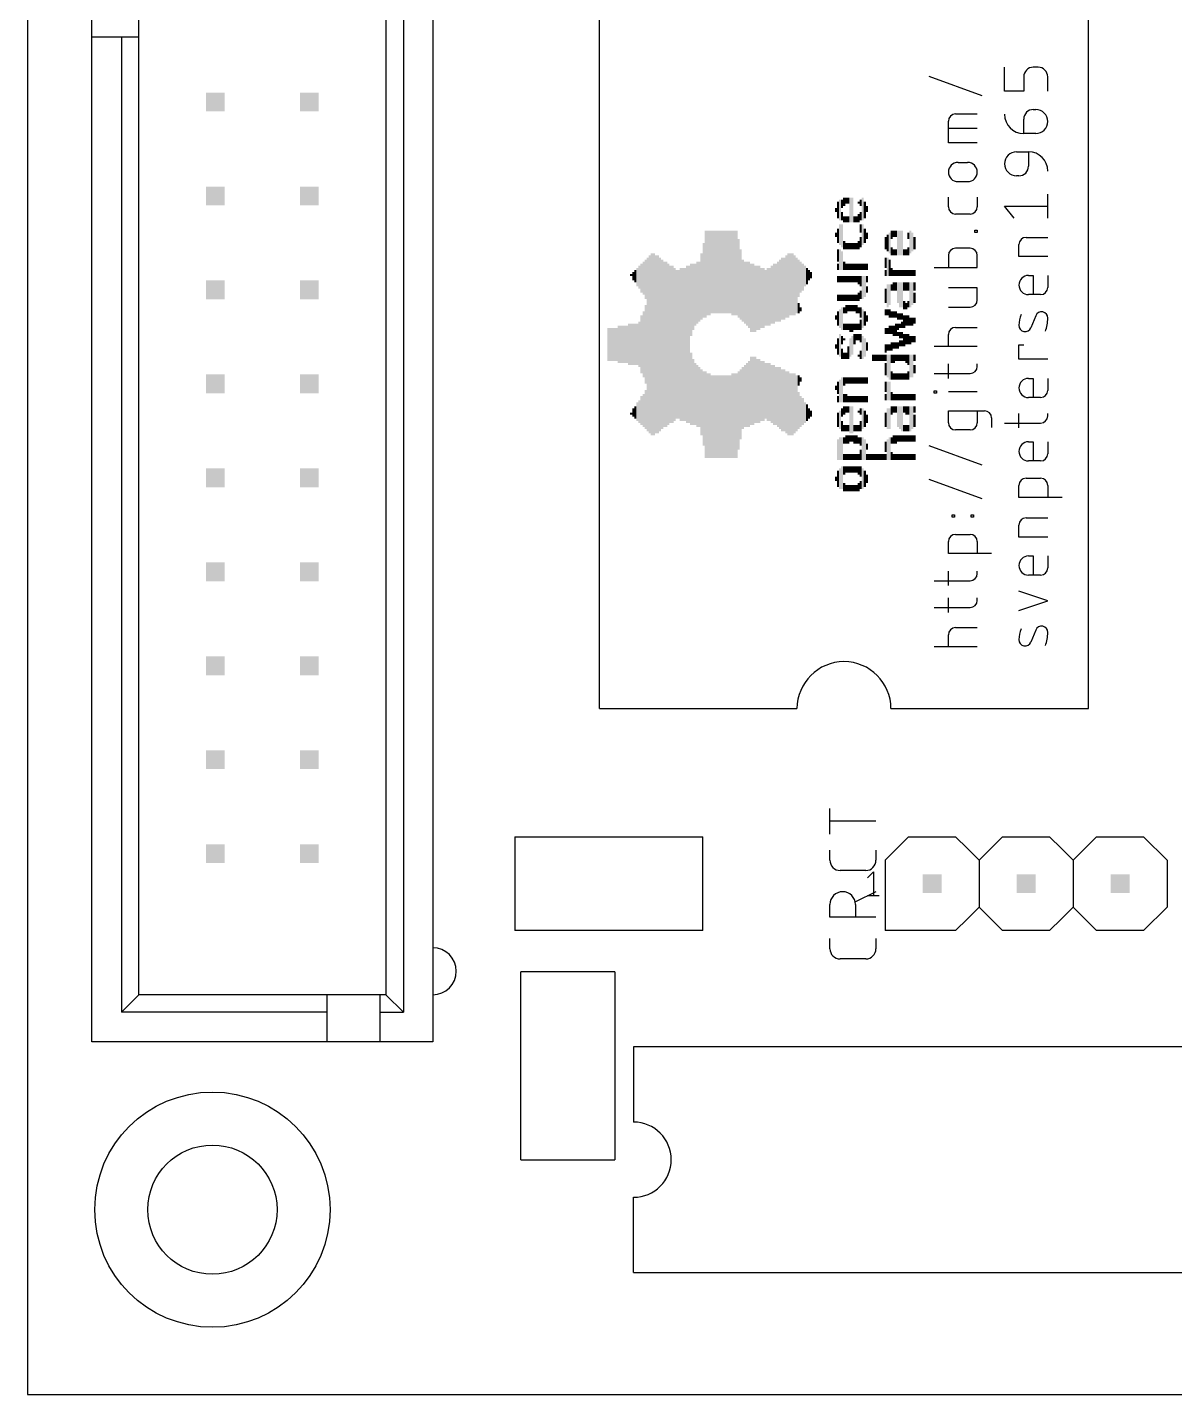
# Model space of a CAD drawing. Extents: x 0 to 55, y 0 to 109.
# Drawn here: x 0 to 31, y 0 to 36.96 of the extents above; entities that cross this region are included whole.
import ezdxf

# ---------------------------------------------------------------- set-up
doc = ezdxf.new("R2010")
doc.units = 0
for name, color, linetype in [('20', 30, 'CONTINUOUS'), ('21', 253, 'CONTINUOUS'), ('51', 253, 'CONTINUOUS')]:
    doc.layers.add(name, color=color, linetype=linetype)

# ---------------------------------------------------------------- blocks, each defined once
blk = doc.blocks.new('RECT')
blk.add_solid([(-0.5, -0.5), (0.5, -0.5), (-0.5, 0.5), (0.5, 0.5)])

msp = doc.modelspace()

# ---------------------------------------------------------------- linework, layer by layer
at = {"layer": '20'}
for p, q in [((0, 77), (0, 0)), ((0, 0), (47, 0))]:
    msp.add_line(p, q, dxfattribs=at)
at = {"layer": '21'}
for p, q in [((10.9538, 67.96), (10.9538, 9.54)), ((10.16, 67.1663), (10.16, 10.3337)), ((9.6838, 66.69), (9.6838, 10.81)), ((15.4623, 18.542), (15.4623, 53.848)), ((28.6703, 18.542), (28.6703, 53.848)), ((1.7462, 36.6862), (1.7462, 40.8138)), ((3.0162, 36.6862), (3.0162, 40.8138)), ((1.7462, 9.54), (1.7462, 36.6862)), ((2.54, 36.6862), (1.7462, 36.6862)), ((3.0162, 36.6862), (2.54, 36.6862)), ((2.54, 36.6862), (2.54, 10.3337)), ((3.0162, 10.81), (3.0162, 36.6862)), ((26.4033, 35.2291), (26.4033, 35.8782)), ((27.3121, 35.8782), (27.1822, 35.8782)), ((25.7965, 35.1091), (24.3685, 35.6284)), ((26.9226, 35.6185), (26.9226, 35.2291)), ((27.5717, 35.2291), (27.5717, 35.6185)), ((26.9226, 35.2291), (26.4033, 35.2291)), ((24.8878, 33.8363), (24.8878, 34.4205)), ((25.0825, 34.6152), (25.6667, 34.6152)), ((26.9226, 34.0861), (26.9226, 34.4755)), ((27.1822, 34.7352), (27.2471, 34.7352)), ((25.6667, 34.2258), (24.8878, 34.2258)), ((27.2471, 34.0861), (26.9226, 34.0861)), ((25.6667, 33.8363), (24.8878, 33.8363)), ((25.1474, 33.3043), (25.4071, 33.3043)), ((26.7279, 33.5922), (27.0524, 33.5922)), ((27.0524, 33.5922), (27.0524, 33.2027)), ((26.7928, 32.9431), (26.7279, 32.9431)), ((25.4071, 32.785), (25.1474, 32.785)), ((24.8878, 32.1048), (24.8878, 32.3644)), ((25.6667, 32.3644), (25.6667, 32.1048)), ((27.5717, 31.8001), (27.5717, 32.4492)), ((25.472, 31.9101), (25.0825, 31.9101)), ((26.6629, 31.8001), (26.4033, 32.1246)), ((26.4033, 32.1246), (27.5717, 32.1246)), ((25.6018, 31.412), (25.6018, 31.4769)), ((25.6018, 31.4769), (25.6667, 31.4769)), ((25.6667, 31.4769), (25.6667, 31.412)), ((25.6667, 31.412), (25.6018, 31.412)), ((26.7928, 30.7601), (26.7928, 31.0847)), ((26.9875, 31.2794), (27.5717, 31.2794)), ((24.8878, 30.7914), (24.8878, 30.4668)), ((25.472, 30.9861), (25.0825, 30.9861)), ((25.6667, 30.4668), (25.6667, 30.7914)), ((27.5717, 30.7601), (26.7928, 30.7601)), ((24.4983, 30.4668), (25.6667, 30.4668)), ((27.0524, 30.2507), (27.1822, 30.2507)), ((27.1822, 30.2507), (27.1822, 29.7314)), ((27.5717, 30.2507), (27.5717, 29.9261)), ((25.6667, 29.9134), (24.8878, 29.9134)), ((25.6667, 29.5889), (25.6667, 29.9134)), ((27.377, 29.7314), (27.0524, 29.7314)), ((24.8878, 29.3941), (25.472, 29.3941)), ((25.0825, 28.8466), (25.6667, 28.8466)), ((27.2471, 29.1627), (27.1173, 28.8382)), ((24.8878, 28.3273), (24.8878, 28.6519)), ((25.6667, 28.3273), (24.4983, 28.3273)), ((26.7928, 27.9854), (26.7928, 28.3749)), ((26.7928, 28.3749), (26.9226, 28.3749)), ((24.8878, 27.4686), (24.8878, 27.8581)), ((25.6667, 27.7932), (25.6667, 27.8581)), ((27.5717, 27.9854), (26.7928, 27.9854)), ((24.4983, 27.5984), (25.472, 27.5984)), ((27.0524, 27.4694), (27.1822, 27.4694)), ((27.1822, 27.4694), (27.1822, 26.9501)), ((27.5717, 27.4694), (27.5717, 27.1448)), ((24.4983, 27.0686), (24.4983, 27.1335)), ((24.4983, 27.1335), (24.5632, 27.1335)), ((24.5632, 27.0686), (24.4983, 27.0686)), ((24.5632, 27.1335), (24.5632, 27.0686)), ((25.6667, 27.1011), (24.8878, 27.1011)), ((27.377, 26.9501), (27.0524, 26.9501)), ((24.8878, 26.2683), (24.8878, 26.5928)), ((24.8878, 26.5928), (25.8614, 26.5928)), ((25.6667, 26.5928), (25.6667, 26.2683)), ((26.0562, 26.3981), (26.0562, 26.1385)), ((26.4033, 26.2593), (27.377, 26.2593)), ((26.7928, 26.1295), (26.7928, 26.5189)), ((27.5717, 26.454), (27.5717, 26.5189)), ((25.472, 26.0735), (25.0825, 26.0735)), ((25.7965, 25.1269), (24.3685, 25.6462)), ((27.0524, 25.7549), (27.1822, 25.7549)), ((27.1822, 25.7549), (27.1822, 25.2356)), ((27.5717, 25.7549), (27.5717, 25.4303)), ((27.377, 25.2356), (27.0524, 25.2356)), ((26.9875, 24.7702), (27.377, 24.7702)), ((25.7965, 24.2125), (24.3685, 24.7318)), ((26.7928, 24.2509), (26.7928, 24.5754)), ((27.5717, 24.5754), (27.5717, 24.2509)), ((27.9612, 24.2509), (26.7928, 24.2509)), ((24.9851, 23.7158), (24.9851, 23.7807)), ((24.9851, 23.7807), (25.05, 23.7807)), ((25.05, 23.7158), (24.9851, 23.7158)), ((25.05, 23.7807), (25.05, 23.7158)), ((25.5044, 23.7158), (25.5044, 23.7807)), ((25.5044, 23.7807), (25.5693, 23.7807)), ((25.5693, 23.7158), (25.5044, 23.7158)), ((25.5693, 23.7807), (25.5693, 23.7158)), ((26.9875, 23.6975), (27.5717, 23.6975)), ((26.7928, 23.1782), (26.7928, 23.5028)), ((24.8878, 22.7325), (24.8878, 23.0571)), ((25.0825, 23.2518), (25.472, 23.2518)), ((25.6667, 23.0571), (25.6667, 22.7325)), ((27.5717, 23.1782), (26.7928, 23.1782)), ((26.0562, 22.7325), (24.8878, 22.7325)), ((27.0524, 22.6688), (27.1822, 22.6688)), ((27.1822, 22.6688), (27.1822, 22.1495)), ((27.5717, 22.6688), (27.5717, 22.3442)), ((24.8878, 21.8679), (24.8878, 22.2574)), ((25.6667, 22.1925), (25.6667, 22.2574)), ((24.4983, 21.9977), (25.472, 21.9977)), ((27.377, 22.1495), (27.0524, 22.1495)), ((24.8878, 21.144), (24.8878, 21.5335)), ((25.6667, 21.4686), (25.6667, 21.5335)), ((27.5717, 21.4566), (26.7928, 21.7163)), ((26.7928, 21.197), (27.5717, 21.4566)), ((24.4983, 21.2738), (25.472, 21.2738)), ((25.0825, 20.7313), (25.6667, 20.7313)), ((24.8878, 20.2121), (24.8878, 20.5366)), ((27.2471, 20.6664), (27.1173, 20.3419)), ((25.6667, 20.2121), (24.4983, 20.2121)), ((15.4623, 18.542), (20.7963, 18.542)), ((23.3362, 18.542), (28.6703, 18.542)), ((21.6852, 15.1535), (21.6852, 15.8449)), ((22.9299, 15.4992), (21.6852, 15.4992)), ((13.1763, 15.0813), (13.1763, 12.5412)), ((13.1763, 15.0813), (18.2563, 15.0813)), ((18.2563, 12.5412), (18.2563, 15.0813)), ((23.8125, 15.0813), (23.1775, 14.4463)), ((23.8125, 15.0813), (25.0825, 15.0813)), ((25.0825, 15.0813), (25.4, 14.7637)), ((26.035, 14.7637), (26.3525, 15.0813)), ((26.3525, 15.0813), (27.6225, 15.0813)), ((26.3525, 15.0813), (27.6225, 15.0813)), ((27.6225, 15.0813), (27.94, 14.7637)), ((28.575, 14.7637), (28.8925, 15.0813)), ((28.8925, 15.0813), (30.1625, 15.0813)), ((30.1625, 15.0813), (30.7975, 14.4463)), ((21.6852, 14.4438), (21.6852, 14.7204)), ((22.9299, 14.7204), (22.9299, 14.4438)), ((23.1775, 14.4463), (23.1775, 13.1763)), ((30.7975, 14.4463), (30.7975, 13.1763)), ((22.6533, 14.1672), (21.9618, 14.1672)), ((22.7013, 13.97), (22.86, 14.1288)), ((22.86, 14.1288), (22.86, 13.4938)), ((22.9299, 13.5938), (22.3767, 13.3173)), ((22.7013, 13.4938), (23.0188, 13.4938)), ((21.6852, 12.9024), (21.6852, 13.2481)), ((22.3767, 13.2481), (22.3767, 12.9024)), ((23.1775, 13.1763), (23.1775, 12.5412)), ((30.7975, 13.1763), (30.1625, 12.5412)), ((22.9299, 12.9024), (21.6852, 12.9024)), ((25.4, 12.8588), (25.0825, 12.5412)), ((26.3525, 12.5412), (26.035, 12.8588)), ((27.94, 12.8588), (27.6225, 12.5412)), ((28.8925, 12.5412), (28.575, 12.8588)), ((18.2563, 12.5412), (13.1763, 12.5412)), ((21.6852, 12.0542), (21.6852, 12.3308)), ((22.9299, 12.3308), (22.9299, 12.0542)), ((25.0825, 12.5412), (23.1775, 12.5412)), ((27.6225, 12.5412), (26.3525, 12.5412)), ((30.1625, 12.5412), (28.8925, 12.5412)), ((22.6533, 11.7776), (21.9618, 11.7776)), ((13.335, 6.35), (13.335, 11.43)), ((15.875, 11.43), (13.335, 11.43)), ((15.875, 11.43), (15.875, 6.35)), ((3.0162, 10.81), (2.54, 10.3337)), ((8.0963, 10.81), (3.0162, 10.81)), ((9.525, 10.81), (8.0963, 10.81)), ((8.0963, 10.81), (8.0963, 10.3337)), ((9.6838, 10.81), (9.525, 10.81)), ((9.525, 10.81), (9.525, 10.3337)), ((9.6838, 10.81), (10.16, 10.3337)), ((8.0963, 10.3337), (2.54, 10.3337)), ((8.0963, 10.3337), (8.0963, 9.54)), ((9.525, 10.3337), (9.525, 9.54)), ((9.525, 10.3337), (10.16, 10.3337)), ((8.0963, 9.54), (1.7462, 9.54)), ((9.525, 9.54), (8.0963, 9.54)), ((10.9538, 9.54), (9.525, 9.54)), ((35.687, 9.398), (16.383, 9.398)), ((16.383, 9.398), (16.383, 7.366)), ((13.335, 6.35), (15.875, 6.35)), ((16.383, 3.302), (16.383, 5.334)), ((16.383, 3.302), (35.687, 3.302))]:
    msp.add_line(p, q, dxfattribs=at)
for radius in [3.1789, 1.7463]:
    msp.add_circle((5, 5), radius, dxfattribs=at)
for centre, radius, start, end in [((27.1822, 35.6185), 0.2596, 90, 180), ((27.3121, 35.6185), 0.2596, 0, 90), ((25.0825, 34.4205), 0.1947, 90, 180), ((26.9226, 34.6054), 0.5193, 180.0007, 270), ((27.1822, 34.4755), 0.2596, 90, 180), ((27.2471, 34.4106), 0.3246, 270, 90), ((25.1474, 33.0447), 0.2596, 90, 270), ((25.4071, 33.0447), 0.2596, 270, 90), ((26.7279, 33.2676), 0.3246, 90, 270), ((27.0524, 33.0729), 0.5193, 0, 90), ((26.7928, 33.2027), 0.2596, 270, 0), ((25.0825, 32.1048), 0.1947, 180, 270), ((25.472, 32.1048), 0.1947, 270, 0), ((26.9875, 31.0847), 0.1947, 90.0009, 180), ((25.0825, 30.7914), 0.1947, 90, 180), ((25.472, 30.7914), 0.1947, 0, 90), ((27.0524, 29.991), 0.2596, 90, 270), ((25.472, 29.5889), 0.1947, 270, 0), ((27.377, 29.9261), 0.1947, 270, 0), ((27.4034, 29.1002), 0.1683, 359.1819, 158.1986), ((25.0825, 28.6519), 0.1947, 90.0009, 180), ((27.5298, 28.8925), 0.7371, 155.7611, 179.1819), ((26.9611, 28.9007), 0.1683, 179.1818, 338.1989), ((26.471, 29.1135), 1.1008, 340.209, 359.1819), ((25.472, 27.7932), 0.1947, 270, 0), ((27.0524, 27.2097), 0.2596, 90, 270), ((27.377, 27.1448), 0.1947, 270, 0), ((25.0825, 26.2683), 0.1947, 180, 270), ((25.472, 26.2683), 0.1947, 270, 0), ((25.8614, 26.3981), 0.1947, 0, 90), ((27.377, 26.454), 0.1947, 270, 0), ((27.0524, 25.4952), 0.2596, 90, 270), ((27.377, 25.4303), 0.1947, 270, 0), ((26.9875, 24.5754), 0.1947, 90.0009, 180), ((27.377, 24.5754), 0.1947, 0, 90), ((26.9875, 23.5028), 0.1947, 90.0009, 180), ((25.0825, 23.0571), 0.1947, 90.0009, 180), ((25.472, 23.0571), 0.1947, 0, 90), ((27.0524, 22.4092), 0.2596, 90, 270), ((25.472, 22.1925), 0.1947, 270, 0), ((27.377, 22.3442), 0.1947, 270, 0), ((25.472, 21.4686), 0.1947, 270, 0), ((25.0825, 20.5366), 0.1947, 90.0009, 180), ((27.5298, 20.3963), 0.7371, 155.7611, 179.1819), ((27.4034, 20.6039), 0.1683, 359.1819, 158.1986), ((26.9611, 20.4044), 0.1683, 179.1818, 338.1989), ((26.471, 20.6172), 1.1008, 340.209, 359.1819), ((22.0663, 18.542), 1.27, 0, 180), ((21.9618, 14.4438), 0.2766, 180.0013, 270), ((22.6533, 14.4438), 0.2766, 270, 0), ((22.031, 13.2481), 0.3457, 0, 180), ((10.9538, 11.445), 0.635, 270, 90), ((21.9618, 12.0542), 0.2766, 180.0013, 270), ((22.6533, 12.0542), 0.2766, 270, 0), ((16.383, 6.35), 1.016, 270, 90)]:
    msp.add_arc(centre, radius, start, end, dxfattribs=at)
at = {"layer": '51'}
for p, q in [((25.4, 14.7637), (25.7175, 14.4463)), ((25.7175, 14.4463), (26.035, 14.7637)), ((25.7175, 14.4463), (25.7175, 13.1763)), ((27.94, 14.7637), (28.2575, 14.4463)), ((28.2575, 14.4463), (28.575, 14.7637)), ((28.2575, 14.4463), (28.2575, 13.1763)), ((25.7175, 13.1763), (25.4, 12.8588)), ((26.035, 12.8588), (25.7175, 13.1763)), ((28.2575, 13.1763), (27.94, 12.8588)), ((28.575, 12.8588), (28.2575, 13.1763))]:
    msp.add_line(p, q, dxfattribs=at)

# ---------------------------------------------------------------- block references
at = {"layer": '21'}
for p, xscale, yscale, rotation in [((5.08, 34.94), 0.508, 0.508, 270), ((7.62, 34.94), 0.508, 0.508, 270), ((5.08, 32.4), 0.508, 0.508, 270), ((7.62, 32.4), 0.508, 0.508, 270), ((21.9037, 32.0192), 0.447, 0.0559, 90), ((21.9596, 32.0192), 0.5588, 0.0559, 90), ((22.0155, 32.1869), 0.2235, 0.0559, 90), ((22.0713, 32.2428), 0.2235, 0.0559, 90), ((22.1272, 32.2707), 0.1676, 0.0559, 90), ((22.1831, 32.2707), 0.1676, 0.0559, 90), ((22.239, 32.0192), 0.6706, 0.0559, 90), ((22.2949, 32.0192), 0.6706, 0.0559, 90), ((22.4625, 32.2148), 0.0559, 0.0559, 90), ((22.5184, 32.2148), 0.1676, 0.0559, 90), ((22.5743, 32.0472), 0.6147, 0.0559, 90), ((22.6301, 32.0192), 0.447, 0.0559, 90), ((21.8478, 32.0192), 0.1118, 0.0559, 90), ((22.0155, 31.8516), 0.2235, 0.0559, 90), ((22.0713, 31.7678), 0.1676, 0.0559, 90), ((22.1272, 31.7678), 0.1676, 0.0559, 90), ((22.1831, 31.7678), 0.1676, 0.0559, 90), ((22.3507, 31.7678), 0.1676, 0.0559, 90), ((22.4066, 31.7678), 0.1676, 0.0559, 90), ((22.4625, 31.7957), 0.2235, 0.0559, 90), ((22.5184, 31.8516), 0.2235, 0.0559, 90), ((22.686, 32.0472), 0.1676, 0.0559, 90), ((18.3274, 30.287), 2.347, 0.0559, 90), ((18.3833, 30.3149), 2.2911, 0.0559, 90), ((18.4391, 30.3149), 2.2911, 0.0559, 90), ((18.495, 30.3428), 2.2352, 0.0559, 90), ((18.5509, 30.3428), 2.2352, 0.0559, 90), ((18.6068, 30.3428), 2.2352, 0.0559, 90), ((18.6626, 30.3428), 2.2352, 0.0559, 90), ((18.7185, 30.3428), 2.2352, 0.0559, 90), ((18.7744, 30.3428), 2.2352, 0.0559, 90), ((18.8303, 30.3428), 2.2352, 0.0559, 90), ((18.8862, 30.3428), 2.2352, 0.0559, 90), ((18.9421, 30.3428), 2.2352, 0.0559, 90), ((18.9979, 30.3428), 2.2352, 0.0559, 90), ((19.0538, 30.3149), 2.2911, 0.0559, 90), ((19.1097, 30.3149), 2.2911, 0.0559, 90), ((19.1656, 30.3149), 2.2911, 0.0559, 90), ((21.9037, 31.3207), 0.3912, 0.0559, 90), ((21.9596, 31.3487), 0.5588, 0.0559, 90), ((22.0155, 31.3207), 0.6147, 0.0559, 90), ((22.5184, 31.5163), 0.2235, 0.0559, 90), ((22.5743, 31.3487), 0.5588, 0.0559, 90), ((22.6301, 31.3207), 0.3912, 0.0559, 90), ((23.3566, 31.3487), 0.2235, 0.0559, 90), ((23.4124, 31.3766), 0.1676, 0.0559, 90), ((23.4683, 31.3766), 0.1676, 0.0559, 90), ((23.5242, 31.1252), 0.6706, 0.0559, 90), ((23.5801, 31.1252), 0.6706, 0.0559, 90), ((23.636, 31.1252), 0.6706, 0.0559, 90), ((23.8595, 31.1531), 0.6147, 0.0559, 90), ((18.2715, 30.1193), 2.0117, 0.0559, 90), ((19.2215, 30.1752), 2.1234, 0.0559, 90), ((21.8478, 31.3487), 0.1118, 0.0559, 90), ((22.0713, 31.0693), 0.2235, 0.0559, 90), ((22.1272, 31.0413), 0.1676, 0.0559, 90), ((22.1831, 31.0413), 0.1676, 0.0559, 90), ((22.239, 31.0413), 0.1676, 0.0559, 90), ((22.2949, 31.0413), 0.1676, 0.0559, 90), ((22.3507, 31.0413), 0.1676, 0.0559, 90), ((22.4066, 31.0413), 0.1676, 0.0559, 90), ((22.4625, 31.0693), 0.2235, 0.0559, 90), ((22.5184, 31.1531), 0.2794, 0.0559, 90), ((22.686, 31.3207), 0.1676, 0.0559, 90), ((23.1889, 31.1252), 0.3353, 0.0559, 90), ((23.2448, 31.1252), 0.447, 0.0559, 90), ((23.3007, 31.1252), 0.5588, 0.0559, 90), ((23.8036, 31.3207), 0.1676, 0.0559, 90), ((23.9154, 31.1531), 0.5029, 0.0559, 90), ((23.9713, 31.1252), 0.3353, 0.0559, 90), ((16.7068, 30.1473), 1.0617, 0.0559, 90), ((16.7627, 28.387), 4.6939, 0.0559, 90), ((16.8186, 28.387), 4.8057, 0.0559, 90), ((16.8745, 28.387), 4.9174, 0.0559, 90), ((16.9304, 28.387), 4.9174, 0.0559, 90), ((16.9863, 28.387), 4.8057, 0.0559, 90), ((17.0421, 28.387), 4.8057, 0.0559, 90), ((17.098, 28.387), 4.6939, 0.0559, 90), ((17.1539, 28.387), 4.5822, 0.0559, 90), ((18.2156, 29.9517), 1.7882, 0.0559, 90), ((19.2773, 30.0076), 1.8999, 0.0559, 90), ((19.3332, 29.8399), 1.6764, 0.0559, 90), ((20.3391, 29.8399), 1.6764, 0.0559, 90), ((20.3949, 29.8958), 1.6764, 0.0559, 90), ((20.4508, 29.8958), 1.6764, 0.0559, 90), ((20.5067, 29.9517), 1.6764, 0.0559, 90), ((20.5626, 29.9796), 1.7323, 0.0559, 90), ((20.6184, 30.0076), 1.6764, 0.0559, 90), ((20.6743, 30.0076), 1.6764, 0.0559, 90), ((20.7302, 29.9796), 1.6205, 0.0559, 90), ((20.7861, 29.9796), 1.5088, 0.0559, 90), ((20.842, 30.1752), 1.0058, 0.0559, 90), ((21.9037, 30.7899), 0.3353, 0.0559, 90), ((21.9596, 30.6781), 0.5588, 0.0559, 90), ((22.0155, 30.6502), 0.5029, 0.0559, 90), ((23.1889, 30.5943), 0.2794, 0.0559, 90), ((23.2448, 30.4825), 0.5029, 0.0559, 90), ((23.3007, 30.4546), 0.447, 0.0559, 90), ((23.3566, 30.9016), 0.2235, 0.0559, 90), ((23.4124, 30.8737), 0.1676, 0.0559, 90), ((23.4683, 30.8737), 0.1676, 0.0559, 90), ((23.6919, 30.8737), 0.1676, 0.0559, 90), ((23.7477, 30.8737), 0.1676, 0.0559, 90), ((23.8036, 30.9016), 0.2235, 0.0559, 90), ((16.3716, 30.2311), 0.2235, 0.0559, 90), ((16.4275, 30.2311), 0.3353, 0.0559, 90), ((16.4833, 30.2031), 0.5029, 0.0559, 90), ((16.5392, 30.2031), 0.6147, 0.0559, 90), ((16.5951, 30.1752), 0.7823, 0.0559, 90), ((16.651, 30.1752), 0.8941, 0.0559, 90), ((17.2098, 28.387), 4.4704, 0.0559, 90), ((17.2657, 28.387), 4.4704, 0.0559, 90), ((17.3215, 28.387), 4.3586, 0.0559, 90), ((17.3774, 28.387), 4.2469, 0.0559, 90), ((17.4333, 28.387), 4.2469, 0.0559, 90), ((17.4892, 28.387), 4.1351, 0.0559, 90), ((17.545, 28.387), 4.0234, 0.0559, 90), ((17.6009, 28.387), 4.0234, 0.0559, 90), ((17.6568, 28.387), 4.1351, 0.0559, 90), ((17.7127, 28.387), 4.1351, 0.0559, 90), ((17.7686, 28.387), 4.1351, 0.0559, 90), ((17.8245, 28.387), 4.2469, 0.0559, 90), ((17.8803, 28.387), 4.2469, 0.0559, 90), ((17.9362, 29.5885), 1.9558, 0.0559, 90), ((17.9921, 29.6723), 1.7882, 0.0559, 90), ((18.048, 29.7282), 1.6764, 0.0559, 90), ((18.1039, 29.784), 1.6764, 0.0559, 90), ((18.1597, 29.812), 1.6205, 0.0559, 90), ((19.3891, 29.784), 1.6764, 0.0559, 90), ((19.445, 29.7561), 1.7323, 0.0559, 90), ((19.5008, 29.7282), 1.7882, 0.0559, 90), ((19.5567, 29.6443), 1.844, 0.0559, 90), ((19.6126, 29.6443), 1.844, 0.0559, 90), ((19.6685, 29.6164), 1.7882, 0.0559, 90), ((19.7244, 29.6443), 1.7323, 0.0559, 90), ((19.7803, 29.6443), 1.7323, 0.0559, 90), ((19.8361, 29.6443), 1.6205, 0.0559, 90), ((19.892, 29.6443), 1.6205, 0.0559, 90), ((19.9479, 29.6443), 1.5088, 0.0559, 90), ((20.0038, 29.6723), 1.5646, 0.0559, 90), ((20.0597, 29.6723), 1.5646, 0.0559, 90), ((20.1155, 29.7282), 1.5646, 0.0559, 90), ((20.1714, 29.7561), 1.6205, 0.0559, 90), ((20.2273, 29.784), 1.5646, 0.0559, 90), ((20.2832, 29.812), 1.6205, 0.0559, 90), ((20.8979, 30.2031), 0.8382, 0.0559, 90), ((20.9537, 30.2031), 0.7264, 0.0559, 90), ((21.0096, 30.2311), 0.5588, 0.0559, 90), ((21.0655, 30.2311), 0.447, 0.0559, 90), ((21.1214, 30.259), 0.2794, 0.0559, 90), ((21.1773, 30.259), 0.1676, 0.0559, 90), ((21.9037, 30.4825), 0.1676, 0.0559, 90), ((22.0713, 30.5105), 0.2235, 0.0559, 90), ((22.1272, 30.4825), 0.1676, 0.0559, 90), ((22.1831, 30.4825), 0.1676, 0.0559, 90), ((22.239, 30.4825), 0.1676, 0.0559, 90), ((22.2949, 30.4825), 0.1676, 0.0559, 90), ((22.3507, 30.4825), 0.1676, 0.0559, 90), ((22.4066, 30.4825), 0.1676, 0.0559, 90), ((22.4625, 30.4825), 0.1676, 0.0559, 90), ((22.5184, 30.4825), 0.1676, 0.0559, 90), ((22.5743, 30.4825), 0.1676, 0.0559, 90), ((22.6301, 30.4825), 0.1676, 0.0559, 90), ((22.686, 30.4825), 0.1676, 0.0559, 90), ((23.1889, 30.3149), 0.1676, 0.0559, 90), ((23.3566, 30.3428), 0.2235, 0.0559, 90), ((23.4124, 30.3149), 0.1676, 0.0559, 90), ((23.4683, 30.3149), 0.1676, 0.0559, 90), ((23.5242, 30.3149), 0.1676, 0.0559, 90), ((23.5801, 30.3149), 0.1676, 0.0559, 90), ((23.636, 30.3149), 0.1676, 0.0559, 90), ((23.6919, 30.3149), 0.1676, 0.0559, 90), ((23.7477, 30.3149), 0.1676, 0.0559, 90), ((23.8036, 30.3149), 0.1676, 0.0559, 90), ((23.8595, 30.3149), 0.1676, 0.0559, 90), ((23.9154, 30.3149), 0.1676, 0.0559, 90), ((23.9713, 30.3149), 0.1676, 0.0559, 90), ((5.08, 29.86), 0.508, 0.508, 270), ((7.62, 29.86), 0.508, 0.508, 270), ((16.3157, 30.259), 0.0559, 0.0559, 90), ((21.9037, 30.1473), 0.1676, 0.0559, 90), ((21.9596, 30.1473), 0.1676, 0.0559, 90), ((22.0155, 30.1473), 0.1676, 0.0559, 90), ((22.0713, 30.1473), 0.1676, 0.0559, 90), ((22.1272, 30.1473), 0.1676, 0.0559, 90), ((22.1831, 30.1473), 0.1676, 0.0559, 90), ((22.239, 30.1473), 0.1676, 0.0559, 90), ((22.2949, 30.1473), 0.1676, 0.0559, 90), ((22.3507, 30.1473), 0.1676, 0.0559, 90), ((22.4066, 30.1473), 0.1676, 0.0559, 90), ((22.4625, 30.1193), 0.2235, 0.0559, 90), ((22.5184, 30.0914), 0.2794, 0.0559, 90), ((22.5743, 29.9237), 0.6147, 0.0559, 90), ((22.6301, 29.9517), 0.5588, 0.0559, 90), ((22.686, 30.1473), 0.1676, 0.0559, 90), ((22.686, 29.8679), 0.1676, 0.0559, 90), ((23.2448, 29.7002), 0.6147, 0.0559, 90), ((23.3007, 29.7282), 0.5588, 0.0559, 90), ((23.3566, 29.9237), 0.1676, 0.0559, 90), ((23.4124, 29.9517), 0.2235, 0.0559, 90), ((23.4683, 29.9517), 0.2235, 0.0559, 90), ((23.5242, 29.784), 0.5588, 0.0559, 90), ((23.5801, 29.7282), 0.6706, 0.0559, 90), ((23.636, 29.7282), 0.6706, 0.0559, 90), ((23.6919, 29.9517), 0.2235, 0.0559, 90), ((23.7477, 29.9517), 0.2235, 0.0559, 90), ((23.8036, 29.9517), 0.2235, 0.0559, 90), ((23.8595, 29.7282), 0.6706, 0.0559, 90), ((23.9154, 29.7561), 0.6147, 0.0559, 90), ((23.9713, 29.9517), 0.2235, 0.0559, 90), ((21.9037, 29.6443), 0.1676, 0.0559, 90), ((21.9596, 29.6443), 0.1676, 0.0559, 90), ((22.0155, 29.6443), 0.1676, 0.0559, 90), ((22.0713, 29.6443), 0.1676, 0.0559, 90), ((22.1272, 29.6443), 0.1676, 0.0559, 90), ((22.1831, 29.6443), 0.1676, 0.0559, 90), ((22.239, 29.6443), 0.1676, 0.0559, 90), ((22.2949, 29.6443), 0.1676, 0.0559, 90), ((22.3507, 29.6443), 0.1676, 0.0559, 90), ((22.4066, 29.6443), 0.1676, 0.0559, 90), ((22.4625, 29.6723), 0.2235, 0.0559, 90), ((22.5184, 29.7282), 0.2235, 0.0559, 90), ((23.1889, 29.7002), 0.3912, 0.0559, 90), ((23.9713, 29.6443), 0.2794, 0.0559, 90), ((16.651, 28.387), 1.7882, 0.0559, 90), ((16.7068, 28.387), 2.1234, 0.0559, 90), ((20.842, 29.3649), 0.2794, 0.0559, 90), ((20.8979, 29.337), 0.1118, 0.0559, 90), ((21.9037, 29.0855), 0.3912, 0.0559, 90), ((21.9596, 29.0855), 0.5029, 0.0559, 90), ((22.0155, 29.0855), 0.6147, 0.0559, 90), ((22.0713, 29.3091), 0.1676, 0.0559, 90), ((22.1272, 29.337), 0.2235, 0.0559, 90), ((22.1831, 29.3649), 0.1676, 0.0559, 90), ((22.239, 29.3649), 0.1676, 0.0559, 90), ((22.2949, 29.3649), 0.1676, 0.0559, 90), ((22.3507, 29.3649), 0.1676, 0.0559, 90), ((22.4066, 29.337), 0.2235, 0.0559, 90), ((22.4625, 29.3091), 0.1676, 0.0559, 90), ((22.5184, 29.2532), 0.2794, 0.0559, 90), ((22.5743, 29.0855), 0.5029, 0.0559, 90), ((22.6301, 29.0855), 0.3912, 0.0559, 90), ((23.1889, 29.2532), 0.1676, 0.0559, 90), ((23.2448, 29.2532), 0.1676, 0.0559, 90), ((23.3007, 29.2252), 0.2235, 0.0559, 90), ((23.3566, 29.1973), 0.1676, 0.0559, 90), ((23.4124, 29.1973), 0.1676, 0.0559, 90), ((23.4683, 29.1973), 0.1676, 0.0559, 90), ((23.5242, 29.1414), 0.1676, 0.0559, 90), ((23.5801, 29.1414), 0.1676, 0.0559, 90), ((23.636, 29.1414), 0.1676, 0.0559, 90), ((23.6919, 29.4488), 0.2235, 0.0559, 90), ((23.7477, 29.4208), 0.1676, 0.0559, 90), ((23.8036, 29.4767), 0.1676, 0.0559, 90), ((15.701, 28.387), 0.8941, 0.0559, 90), ((15.7569, 28.387), 0.8941, 0.0559, 90), ((15.8128, 28.387), 0.8941, 0.0559, 90), ((15.8687, 28.387), 0.8941, 0.0559, 90), ((15.9245, 28.387), 0.8941, 0.0559, 90), ((15.9804, 28.387), 1.0058, 0.0559, 90), ((16.0363, 28.387), 1.0058, 0.0559, 90), ((16.0922, 28.387), 1.0058, 0.0559, 90), ((16.1481, 28.387), 1.0058, 0.0559, 90), ((16.2039, 28.387), 1.0058, 0.0559, 90), ((16.2598, 28.387), 1.1176, 0.0559, 90), ((16.3157, 28.387), 1.1176, 0.0559, 90), ((16.3716, 28.387), 1.1176, 0.0559, 90), ((16.4275, 28.387), 1.1176, 0.0559, 90), ((16.4833, 28.387), 1.1176, 0.0559, 90), ((16.5392, 28.387), 1.2294, 0.0559, 90), ((16.5951, 28.387), 1.5646, 0.0559, 90), ((21.8478, 29.1135), 0.1118, 0.0559, 90), ((22.0713, 28.862), 0.1676, 0.0559, 90), ((22.1272, 28.862), 0.1676, 0.0559, 90), ((22.1831, 28.862), 0.1676, 0.0559, 90), ((22.239, 28.8341), 0.2235, 0.0559, 90), ((22.2949, 28.8341), 0.2235, 0.0559, 90), ((22.3507, 28.862), 0.1676, 0.0559, 90), ((22.4066, 28.862), 0.1676, 0.0559, 90), ((22.4625, 28.862), 0.1676, 0.0559, 90), ((22.5184, 28.9179), 0.2794, 0.0559, 90), ((22.686, 29.0855), 0.1676, 0.0559, 90), ((23.1889, 28.7503), 0.1676, 0.0559, 90), ((23.2448, 28.7503), 0.1676, 0.0559, 90), ((23.3007, 28.7782), 0.2235, 0.0559, 90), ((23.3566, 28.7782), 0.2235, 0.0559, 90), ((23.4124, 28.7503), 0.2794, 0.0559, 90), ((23.4683, 28.7782), 0.3353, 0.0559, 90), ((23.5242, 28.862), 0.1676, 0.0559, 90), ((23.5801, 28.89), 0.1118, 0.0559, 90), ((23.636, 28.9179), 0.1676, 0.0559, 90), ((23.6919, 29.0017), 0.3353, 0.0559, 90), ((23.7477, 29.0297), 0.2794, 0.0559, 90), ((23.8036, 29.0297), 0.2794, 0.0559, 90), ((23.8595, 29.0017), 0.2235, 0.0559, 90), ((23.9154, 29.0017), 0.2235, 0.0559, 90), ((23.9713, 29.0297), 0.1676, 0.0559, 90), ((21.9037, 28.3312), 0.447, 0.0559, 90), ((21.9596, 28.3591), 0.6147, 0.0559, 90), ((22.0155, 28.4988), 0.2235, 0.0559, 90), ((22.0713, 28.5267), 0.0559, 0.0559, 90), ((22.239, 28.3032), 0.5029, 0.0559, 90), ((22.2949, 28.3591), 0.5029, 0.0559, 90), ((22.3507, 28.5267), 0.2794, 0.0559, 90), ((22.4066, 28.5826), 0.1676, 0.0559, 90), ((22.4625, 28.5826), 0.1676, 0.0559, 90), ((22.5184, 28.5547), 0.2235, 0.0559, 90), ((22.5743, 28.3032), 0.6147, 0.0559, 90), ((22.6301, 28.3032), 0.5029, 0.0559, 90), ((23.5242, 28.6664), 0.1118, 0.0559, 90), ((23.5801, 28.6385), 0.1676, 0.0559, 90), ((23.5801, 28.415), 0.1676, 0.0559, 90), ((23.636, 28.6385), 0.1676, 0.0559, 90), ((23.636, 28.415), 0.1676, 0.0559, 90), ((23.6919, 28.4988), 0.3353, 0.0559, 90), ((23.7477, 28.5267), 0.2794, 0.0559, 90), ((23.8036, 28.5267), 0.2794, 0.0559, 90), ((23.8595, 28.4988), 0.2235, 0.0559, 90), ((23.9154, 28.5267), 0.1676, 0.0559, 90), ((23.9713, 28.5267), 0.1676, 0.0559, 90), ((17.9362, 27.1856), 1.9558, 0.0559, 90), ((21.8478, 28.3312), 0.1118, 0.0559, 90), ((22.0155, 28.1356), 0.2794, 0.0559, 90), ((22.0713, 28.0797), 0.1676, 0.0559, 90), ((22.1272, 28.0797), 0.1676, 0.0559, 90), ((22.1831, 28.1635), 0.3353, 0.0559, 90), ((22.4625, 28.0797), 0.0559, 0.0559, 90), ((22.5184, 28.1076), 0.2235, 0.0559, 90), ((22.686, 28.3312), 0.2235, 0.0559, 90), ((22.8537, 28.0238), 0.1676, 0.0559, 90), ((22.9095, 28.0238), 0.1676, 0.0559, 90), ((22.9654, 28.0238), 0.1676, 0.0559, 90), ((23.0213, 28.0238), 0.1676, 0.0559, 90), ((23.0772, 28.0238), 0.1676, 0.0559, 90), ((23.1331, 28.0238), 0.1676, 0.0559, 90), ((23.1889, 28.2753), 0.2235, 0.0559, 90), ((23.1889, 28.0238), 0.1676, 0.0559, 90), ((23.2448, 28.3032), 0.1676, 0.0559, 90), ((23.2448, 27.8003), 0.6147, 0.0559, 90), ((23.3007, 28.3032), 0.1676, 0.0559, 90), ((23.3007, 27.7724), 0.6706, 0.0559, 90), ((23.3566, 28.3312), 0.2235, 0.0559, 90), ((23.3566, 27.9959), 0.2235, 0.0559, 90), ((23.4124, 28.3591), 0.1676, 0.0559, 90), ((23.4124, 27.9959), 0.2235, 0.0559, 90), ((23.4683, 28.3591), 0.1676, 0.0559, 90), ((23.4683, 28.0238), 0.1676, 0.0559, 90), ((23.5242, 28.3591), 0.1676, 0.0559, 90), ((23.5242, 28.0238), 0.1676, 0.0559, 90), ((23.5801, 28.0238), 0.1676, 0.0559, 90), ((23.636, 28.0238), 0.1676, 0.0559, 90), ((23.6919, 28.0238), 0.1676, 0.0559, 90), ((23.7477, 27.9959), 0.2235, 0.0559, 90), ((23.8036, 27.9679), 0.2794, 0.0559, 90), ((23.8595, 27.8003), 0.6147, 0.0559, 90), ((23.9154, 27.8003), 0.6147, 0.0559, 90), ((23.9713, 28.0238), 0.1676, 0.0559, 90), ((17.9921, 27.1018), 1.7882, 0.0559, 90), ((18.048, 27.0459), 1.6764, 0.0559, 90), ((18.1039, 26.99), 1.6764, 0.0559, 90), ((18.1597, 26.9621), 1.6205, 0.0559, 90), ((19.3332, 26.9342), 1.6764, 0.0559, 90), ((19.3891, 26.99), 1.6764, 0.0559, 90), ((19.445, 27.018), 1.7323, 0.0559, 90), ((19.5008, 27.0459), 1.7882, 0.0559, 90), ((19.5567, 27.1297), 1.844, 0.0559, 90), ((19.6126, 27.1297), 1.844, 0.0559, 90), ((19.6685, 27.1577), 1.7882, 0.0559, 90), ((19.7244, 27.1297), 1.7323, 0.0559, 90), ((19.7803, 27.1297), 1.7323, 0.0559, 90), ((19.8361, 27.1297), 1.6205, 0.0559, 90), ((19.892, 27.1297), 1.6205, 0.0559, 90), ((19.9479, 27.1297), 1.5088, 0.0559, 90), ((20.0038, 27.1018), 1.5646, 0.0559, 90), ((20.0597, 27.1018), 1.5646, 0.0559, 90), ((20.1155, 27.0459), 1.5646, 0.0559, 90), ((20.1714, 27.018), 1.6205, 0.0559, 90), ((20.2273, 26.99), 1.5646, 0.0559, 90), ((20.2832, 26.9621), 1.6205, 0.0559, 90), ((20.3391, 26.9342), 1.6764, 0.0559, 90), ((23.1889, 27.7165), 0.3353, 0.0559, 90), ((23.9713, 27.7165), 0.2235, 0.0559, 90), ((5.08, 27.32), 0.508, 0.508, 270), ((7.62, 27.32), 0.508, 0.508, 270), ((18.2156, 26.8224), 1.7882, 0.0559, 90), ((18.2715, 26.6548), 2.0117, 0.0559, 90), ((18.3274, 26.4871), 2.347, 0.0559, 90), ((18.3833, 26.4592), 2.2911, 0.0559, 90), ((18.4391, 26.4592), 2.2911, 0.0559, 90), ((18.495, 26.4312), 2.2352, 0.0559, 90), ((18.5509, 26.4312), 2.2352, 0.0559, 90), ((18.6068, 26.4312), 2.2352, 0.0559, 90), ((18.6626, 26.4312), 2.2352, 0.0559, 90), ((18.7185, 26.4312), 2.2352, 0.0559, 90), ((18.7744, 26.4312), 2.2352, 0.0559, 90), ((18.8303, 26.4312), 2.2352, 0.0559, 90), ((18.8862, 26.4312), 2.2352, 0.0559, 90), ((18.9421, 26.4312), 2.2352, 0.0559, 90), ((18.9979, 26.4312), 2.2352, 0.0559, 90), ((19.0538, 26.4592), 2.2911, 0.0559, 90), ((19.1097, 26.4592), 2.2911, 0.0559, 90), ((19.1656, 26.4592), 2.2911, 0.0559, 90), ((19.2215, 26.5989), 2.1234, 0.0559, 90), ((19.2773, 26.7665), 1.8999, 0.0559, 90), ((20.3949, 26.8783), 1.6764, 0.0559, 90), ((20.4508, 26.8783), 1.6764, 0.0559, 90), ((20.5067, 26.8224), 1.6764, 0.0559, 90), ((20.5626, 26.7945), 1.7323, 0.0559, 90), ((20.6184, 26.7665), 1.6764, 0.0559, 90), ((20.6743, 26.7665), 1.6764, 0.0559, 90), ((20.7302, 26.7945), 1.6205, 0.0559, 90), ((20.7861, 26.7945), 1.5088, 0.0559, 90), ((20.842, 27.4091), 0.2794, 0.0559, 90), ((20.8979, 27.4371), 0.1118, 0.0559, 90), ((21.9037, 27.2136), 0.3353, 0.0559, 90), ((21.9596, 27.1297), 0.6147, 0.0559, 90), ((22.0155, 27.1577), 0.6706, 0.0559, 90), ((22.0713, 27.3812), 0.2235, 0.0559, 90), ((22.1272, 27.4091), 0.1676, 0.0559, 90), ((22.1831, 27.4091), 0.1676, 0.0559, 90), ((22.239, 27.4091), 0.1676, 0.0559, 90), ((22.2949, 27.4091), 0.1676, 0.0559, 90), ((22.3507, 27.4091), 0.1676, 0.0559, 90), ((22.4066, 27.4091), 0.1676, 0.0559, 90), ((22.4625, 27.4091), 0.1676, 0.0559, 90), ((22.5184, 27.4091), 0.1676, 0.0559, 90), ((22.5743, 27.4091), 0.1676, 0.0559, 90), ((22.6301, 27.4091), 0.1676, 0.0559, 90), ((22.686, 27.4091), 0.1676, 0.0559, 90), ((23.1889, 27.2415), 0.2794, 0.0559, 90), ((23.2448, 27.1297), 0.5029, 0.0559, 90), ((23.3007, 27.1297), 0.5029, 0.0559, 90), ((23.3566, 27.5488), 0.2235, 0.0559, 90), ((23.4124, 27.5209), 0.1676, 0.0559, 90), ((23.4683, 27.5209), 0.1676, 0.0559, 90), ((23.5242, 27.5209), 0.1676, 0.0559, 90), ((23.5801, 27.5209), 0.1676, 0.0559, 90), ((23.636, 27.5209), 0.1676, 0.0559, 90), ((23.6919, 27.5209), 0.1676, 0.0559, 90), ((23.7477, 27.5209), 0.1676, 0.0559, 90), ((23.8036, 27.5488), 0.2235, 0.0559, 90), ((16.5951, 26.5989), 0.7823, 0.0559, 90), ((16.651, 26.5989), 0.8941, 0.0559, 90), ((16.7068, 26.6268), 1.0617, 0.0559, 90), ((20.842, 26.5989), 1.0058, 0.0559, 90), ((20.8979, 26.5709), 0.8382, 0.0559, 90), ((21.8478, 27.2136), 0.1118, 0.0559, 90), ((21.9037, 26.9062), 0.1676, 0.0559, 90), ((22.0713, 26.9342), 0.2235, 0.0559, 90), ((22.1272, 26.9342), 0.2235, 0.0559, 90), ((22.1831, 26.9062), 0.1676, 0.0559, 90), ((22.239, 26.9062), 0.1676, 0.0559, 90), ((22.2949, 26.9062), 0.1676, 0.0559, 90), ((22.3507, 26.9062), 0.1676, 0.0559, 90), ((22.4066, 26.9062), 0.1676, 0.0559, 90), ((22.4625, 26.9062), 0.1676, 0.0559, 90), ((22.5184, 26.9062), 0.1676, 0.0559, 90), ((22.5743, 26.9062), 0.1676, 0.0559, 90), ((22.6301, 26.9062), 0.1676, 0.0559, 90), ((22.686, 26.9062), 0.1676, 0.0559, 90), ((23.1889, 26.9621), 0.1676, 0.0559, 90), ((23.3566, 26.99), 0.2235, 0.0559, 90), ((23.4124, 26.9621), 0.1676, 0.0559, 90), ((23.4683, 26.9621), 0.1676, 0.0559, 90), ((23.5242, 26.9621), 0.1676, 0.0559, 90), ((23.5801, 26.9621), 0.1676, 0.0559, 90), ((23.636, 26.9621), 0.1676, 0.0559, 90), ((23.6919, 26.9621), 0.1676, 0.0559, 90), ((23.7477, 26.9621), 0.1676, 0.0559, 90), ((23.8036, 26.9621), 0.1676, 0.0559, 90), ((23.8595, 26.9621), 0.1676, 0.0559, 90), ((23.9154, 26.9621), 0.1676, 0.0559, 90), ((23.9713, 26.9621), 0.1676, 0.0559, 90), ((16.3716, 26.543), 0.2235, 0.0559, 90), ((16.4275, 26.543), 0.3353, 0.0559, 90), ((16.4833, 26.5709), 0.5029, 0.0559, 90), ((16.5392, 26.5709), 0.6147, 0.0559, 90), ((20.9537, 26.5709), 0.7264, 0.0559, 90), ((21.0096, 26.543), 0.5588, 0.0559, 90), ((21.0655, 26.543), 0.447, 0.0559, 90), ((21.1214, 26.5151), 0.2794, 0.0559, 90), ((22.0155, 26.543), 0.2235, 0.0559, 90), ((22.0713, 26.5989), 0.2235, 0.0559, 90), ((22.1272, 26.6268), 0.1676, 0.0559, 90), ((22.1831, 26.6268), 0.1676, 0.0559, 90), ((22.239, 26.3474), 0.7264, 0.0559, 90), ((22.2949, 26.3474), 0.7264, 0.0559, 90), ((22.5184, 26.5709), 0.1676, 0.0559, 90), ((22.5743, 26.3754), 0.5588, 0.0559, 90), ((23.2448, 26.3754), 0.5588, 0.0559, 90), ((23.3007, 26.3754), 0.5588, 0.0559, 90), ((23.3566, 26.5989), 0.2235, 0.0559, 90), ((23.4124, 26.6268), 0.1676, 0.0559, 90), ((23.4683, 26.6268), 0.1676, 0.0559, 90), ((23.5242, 26.4312), 0.5588, 0.0559, 90), ((23.5801, 26.4033), 0.6147, 0.0559, 90), ((23.636, 26.3754), 0.6706, 0.0559, 90), ((23.6919, 26.6268), 0.1676, 0.0559, 90), ((23.7477, 26.5989), 0.2235, 0.0559, 90), ((23.8036, 26.5989), 0.2235, 0.0559, 90), ((23.8595, 26.3754), 0.6706, 0.0559, 90), ((23.9154, 26.4033), 0.6147, 0.0559, 90), ((23.9713, 26.6268), 0.1676, 0.0559, 90), ((16.3157, 26.5151), 0.0559, 0.0559, 90), ((21.1773, 26.5151), 0.1676, 0.0559, 90), ((21.9037, 26.3474), 0.3912, 0.0559, 90), ((21.9596, 26.3474), 0.5029, 0.0559, 90), ((22.0155, 26.1798), 0.2794, 0.0559, 90), ((22.4625, 26.5709), 0.0559, 0.0559, 90), ((22.5184, 26.1798), 0.2794, 0.0559, 90), ((22.6301, 26.3754), 0.447, 0.0559, 90), ((22.686, 26.3754), 0.2235, 0.0559, 90), ((23.1889, 26.3474), 0.3912, 0.0559, 90), ((23.9713, 26.3195), 0.3353, 0.0559, 90), ((21.9596, 25.5651), 0.6147, 0.0559, 90), ((22.0155, 25.5651), 0.6147, 0.0559, 90), ((22.0713, 26.1239), 0.1676, 0.0559, 90), ((22.0713, 25.7886), 0.1676, 0.0559, 90), ((22.1272, 26.1239), 0.1676, 0.0559, 90), ((22.1272, 25.8166), 0.2235, 0.0559, 90), ((22.1831, 26.1239), 0.1676, 0.0559, 90), ((22.1831, 25.8166), 0.2235, 0.0559, 90), ((22.239, 25.8445), 0.1676, 0.0559, 90), ((22.2949, 25.8445), 0.1676, 0.0559, 90), ((22.3507, 26.1239), 0.1676, 0.0559, 90), ((22.3507, 25.8166), 0.2235, 0.0559, 90), ((22.4066, 26.1239), 0.1676, 0.0559, 90), ((22.4066, 25.8166), 0.2235, 0.0559, 90), ((22.4625, 26.1239), 0.1676, 0.0559, 90), ((22.4625, 25.7886), 0.1676, 0.0559, 90), ((22.5184, 25.7607), 0.2235, 0.0559, 90), ((22.5743, 25.5651), 0.6147, 0.0559, 90), ((23.3007, 25.5651), 0.6147, 0.0559, 90), ((23.3566, 25.7886), 0.1676, 0.0559, 90), ((23.4124, 25.8166), 0.2235, 0.0559, 90), ((23.4683, 25.8166), 0.2235, 0.0559, 90), ((23.5242, 25.8445), 0.1676, 0.0559, 90), ((23.5801, 25.8445), 0.1676, 0.0559, 90), ((23.636, 25.8445), 0.1676, 0.0559, 90), ((23.6919, 26.1239), 0.1676, 0.0559, 90), ((23.6919, 25.8445), 0.1676, 0.0559, 90), ((23.7477, 26.1239), 0.1676, 0.0559, 90), ((23.7477, 25.8445), 0.1676, 0.0559, 90), ((23.8036, 26.1239), 0.1676, 0.0559, 90), ((23.8036, 25.8445), 0.1676, 0.0559, 90), ((23.8595, 25.8445), 0.1676, 0.0559, 90), ((23.9154, 25.8445), 0.1676, 0.0559, 90), ((23.9713, 25.8445), 0.1676, 0.0559, 90), ((21.9037, 25.5372), 0.5588, 0.0559, 90), ((22.5184, 25.3975), 0.2794, 0.0559, 90), ((22.6301, 25.5372), 0.5588, 0.0559, 90), ((22.686, 25.621), 0.1676, 0.0559, 90), ((23.1889, 25.621), 0.2794, 0.0559, 90), ((23.2448, 25.5372), 0.5588, 0.0559, 90), ((22.0713, 25.3416), 0.1676, 0.0559, 90), ((22.1272, 25.3416), 0.1676, 0.0559, 90), ((22.1831, 25.3416), 0.1676, 0.0559, 90), ((22.239, 25.3416), 0.1676, 0.0559, 90), ((22.2949, 25.3416), 0.1676, 0.0559, 90), ((22.3507, 25.3416), 0.1676, 0.0559, 90), ((22.4066, 25.3416), 0.1676, 0.0559, 90), ((22.4625, 25.3416), 0.1676, 0.0559, 90), ((22.686, 25.3416), 0.1676, 0.0559, 90), ((22.7419, 25.3416), 0.1676, 0.0559, 90), ((22.7978, 25.3416), 0.1676, 0.0559, 90), ((22.8537, 25.3416), 0.1676, 0.0559, 90), ((22.9095, 25.3416), 0.1676, 0.0559, 90), ((22.9654, 25.3416), 0.1676, 0.0559, 90), ((23.0213, 25.3416), 0.1676, 0.0559, 90), ((23.0772, 25.3416), 0.1676, 0.0559, 90), ((23.1331, 25.3416), 0.1676, 0.0559, 90), ((23.1889, 25.3416), 0.1676, 0.0559, 90), ((23.3566, 25.3695), 0.2235, 0.0559, 90), ((23.4124, 25.3416), 0.1676, 0.0559, 90), ((23.4683, 25.3416), 0.1676, 0.0559, 90), ((23.5242, 25.3416), 0.1676, 0.0559, 90), ((23.5801, 25.3416), 0.1676, 0.0559, 90), ((23.636, 25.3416), 0.1676, 0.0559, 90), ((23.6919, 25.3416), 0.1676, 0.0559, 90), ((23.7477, 25.3416), 0.1676, 0.0559, 90), ((23.8036, 25.3416), 0.1676, 0.0559, 90), ((23.8595, 25.3416), 0.1676, 0.0559, 90), ((23.9154, 25.3416), 0.1676, 0.0559, 90), ((23.9713, 25.3416), 0.1676, 0.0559, 90), ((5.08, 24.78), 0.508, 0.508, 270), ((7.62, 24.78), 0.508, 0.508, 270), ((21.8478, 24.7548), 0.1118, 0.0559, 90), ((21.9037, 24.7548), 0.447, 0.0559, 90), ((21.9596, 24.7548), 0.5588, 0.0559, 90), ((22.0155, 24.7828), 0.6147, 0.0559, 90), ((22.0713, 24.9784), 0.2235, 0.0559, 90), ((22.1272, 25.0063), 0.1676, 0.0559, 90), ((22.1831, 25.0063), 0.1676, 0.0559, 90), ((22.239, 25.0063), 0.1676, 0.0559, 90), ((22.2949, 25.0063), 0.1676, 0.0559, 90), ((22.3507, 25.0063), 0.1676, 0.0559, 90), ((22.4066, 25.0063), 0.1676, 0.0559, 90), ((22.4625, 24.9784), 0.2235, 0.0559, 90), ((22.5184, 24.9504), 0.2794, 0.0559, 90), ((22.5743, 24.7548), 0.5588, 0.0559, 90), ((22.6301, 24.7548), 0.447, 0.0559, 90), ((22.686, 24.7548), 0.2235, 0.0559, 90), ((22.0713, 24.5313), 0.2235, 0.0559, 90), ((22.1272, 24.5034), 0.1676, 0.0559, 90), ((22.1831, 24.5034), 0.1676, 0.0559, 90), ((22.239, 24.5034), 0.1676, 0.0559, 90), ((22.2949, 24.5034), 0.1676, 0.0559, 90), ((22.3507, 24.5034), 0.1676, 0.0559, 90), ((22.4066, 24.5034), 0.1676, 0.0559, 90), ((22.4625, 24.5313), 0.2235, 0.0559, 90), ((22.5184, 24.5872), 0.2235, 0.0559, 90), ((5.08, 22.24), 0.508, 0.508, 270), ((7.62, 22.24), 0.508, 0.508, 270), ((5.08, 19.7), 0.508, 0.508, 270), ((7.62, 19.7), 0.508, 0.508, 270), ((5.08, 17.16), 0.508, 0.508, 270), ((7.62, 17.16), 0.508, 0.508, 270), ((5.08, 14.62), 0.508, 0.508, 270), ((7.62, 14.62), 0.508, 0.508, 270)]:
    msp.add_blockref('RECT', p, dxfattribs=dict(at, xscale=xscale, yscale=yscale, rotation=rotation))
at = {"layer": '51', "xscale": 0.508, "yscale": 0.508}
for p in [(24.4475, 13.8113), (26.9875, 13.8113), (29.5275, 13.8113)]:
    msp.add_blockref('RECT', p, dxfattribs=at)

doc.saveas('drawing.dxf')
